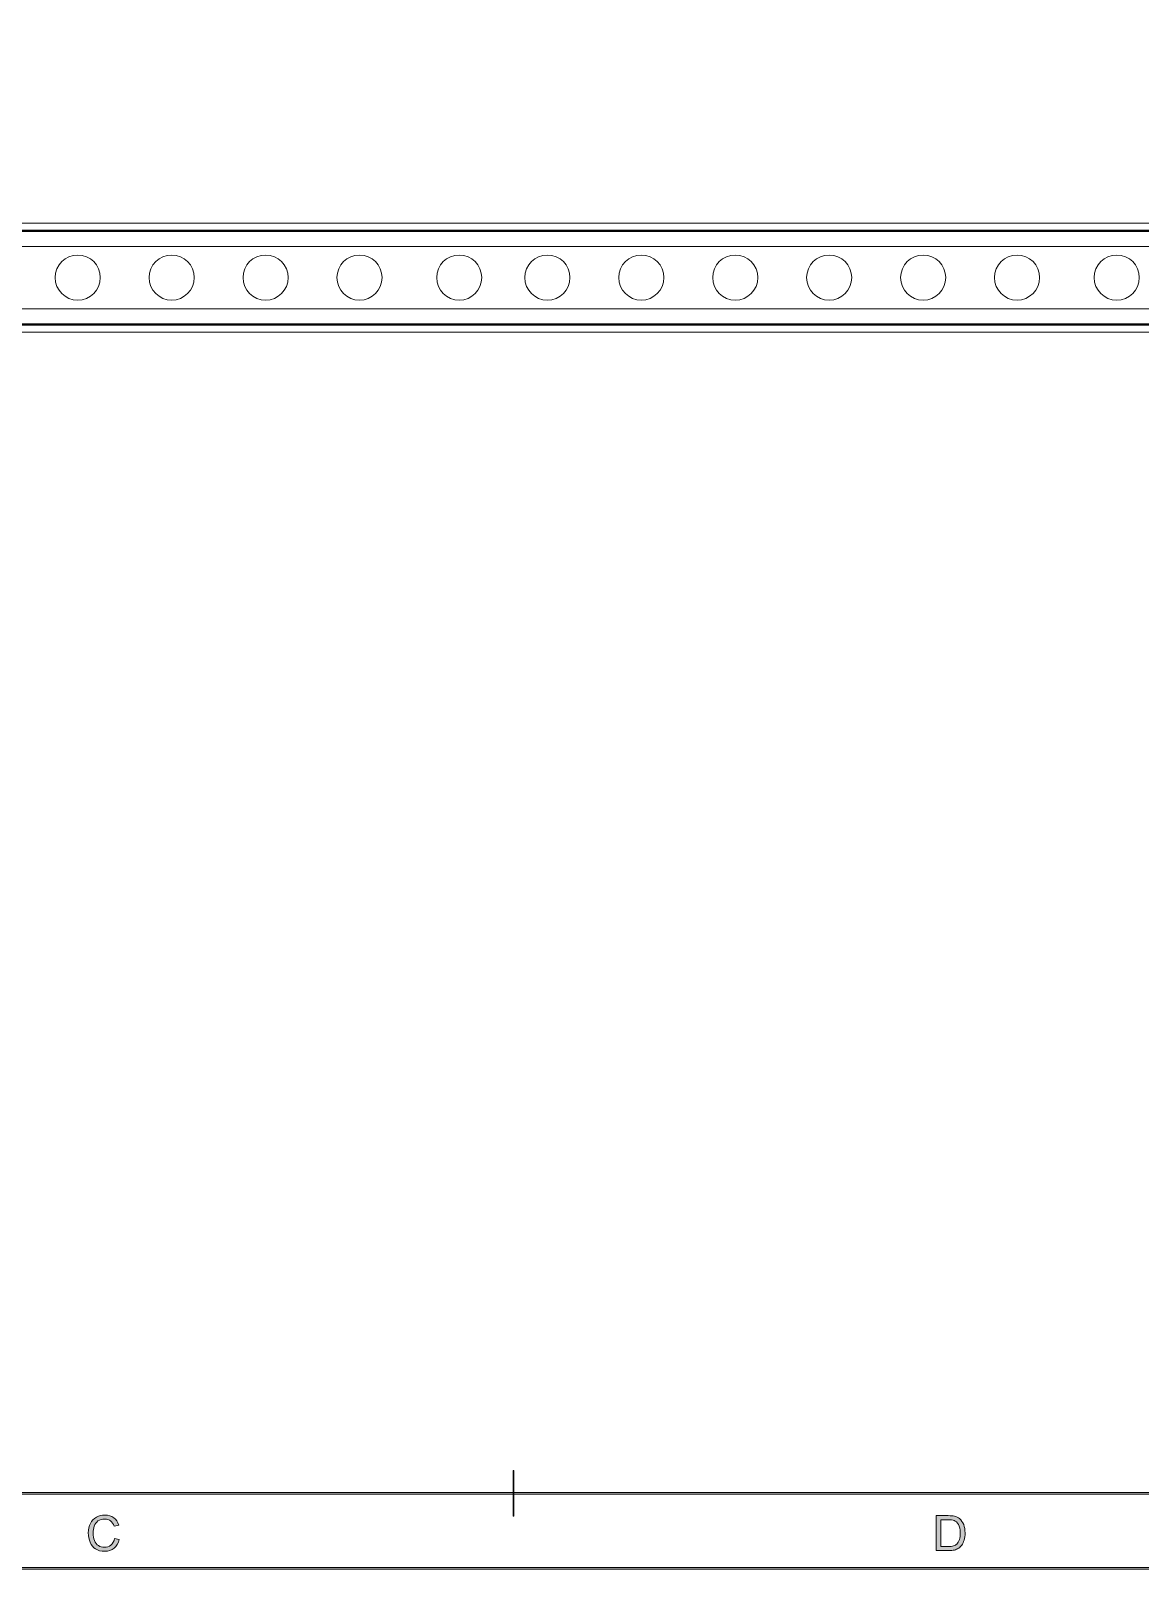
# Model space of a CAD drawing. Header units: inches. Extents: x 0.54 to 10.46, y 0.74 to 7.76.
# Drawn here: x 5.453 to 7.919, y 0.739 to 4.159 of the extents above; entities that cross this region are included whole.
import ezdxf

# ---------------------------------------------------------------- set-up
doc = ezdxf.new("R2010")
doc.units = ezdxf.units.IN
doc.header["$MEASUREMENT"] = 0
doc.layers.add('BG', color=7, linetype='Continuous')
doc.layers.add('MCG-INT-4FT', color=7, linetype='Continuous')

# ---------------------------------------------------------------- blocks, each defined once
blk = doc.blocks.new('block 3')
at = {"layer": 'BG', "true_color": 0xffffff}
h = blk.add_hatch(color=7, dxfattribs=at)
h.dxf.hatch_style = 2
edge = h.paths.add_edge_path()
edge.add_spline(control_points=[(10.296, 0.9061), (10.296, 0.9061), (0.8711, 0.9061), (0.8711, 0.9061), (0.8702, 0.9061), (0.8694, 0.9069), (0.8694, 0.9079), (0.8694, 0.9079), (0.8694, 7.5922), (0.8694, 7.5922), (0.8694, 7.5931), (0.8702, 7.5939), (0.8711, 7.5939), (0.8711, 7.5939), (10.296, 7.5939), (10.296, 7.5939), (10.297, 7.5939), (10.2977, 7.5931), (10.2977, 7.5922), (10.2977, 7.5922), (10.2977, 0.9079), (10.2977, 0.9079), (10.2977, 0.9069), (10.297, 0.9061), (10.296, 0.9061)], knot_values=[0, 0, 0, 0, 1, 1, 1, 2, 2, 2, 3, 3, 3, 4, 4, 4, 5, 5, 5, 6, 6, 6, 7, 7, 7, 8, 8, 8, 8], degree=3, periodic=1)
h.paths.add_polyline_path([(0.8729, 0.9096), (10.2943, 0.9096), (10.2943, 7.5904), (0.8729, 7.5904)])
at = {"layer": 'BG', "lineweight": 0}
blk.add_lwpolyline([(0.8729, 0.9096), (10.2943, 0.9096), (10.2943, 7.5904), (0.8729, 7.5904), (0.8729, 0.9096)], dxfattribs=at)
blk.add_open_spline([(10.296, 0.9061), (10.296, 0.9061), (0.8711, 0.9061), (0.8711, 0.9061), (0.8702, 0.9061), (0.8694, 0.9069), (0.8694, 0.9079), (0.8694, 0.9079), (0.8694, 7.5922), (0.8694, 7.5922), (0.8694, 7.5931), (0.8702, 7.5939), (0.8711, 7.5939), (0.8711, 7.5939), (10.296, 7.5939), (10.296, 7.5939), (10.297, 7.5939), (10.2977, 7.5931), (10.2977, 7.5922), (10.2977, 7.5922), (10.2977, 0.9079), (10.2977, 0.9079), (10.2977, 0.9069), (10.297, 0.9061), (10.296, 0.9061)], degree=3, knots=[0, 0, 0, 0, 1, 1, 1, 2, 2, 2, 3, 3, 3, 4, 4, 4, 5, 5, 5, 6, 6, 6, 7, 7, 7, 8, 8, 8, 8], dxfattribs=at)
blk = doc.blocks.new('block 2')
at = {"layer": 'BG'}
blk.add_blockref('block 3', (0, 0), dxfattribs=at)
blk = doc.blocks.new('block 47')
at = {"layer": 'BG', "true_color": 0xffffff}
h = blk.add_hatch(color=7, dxfattribs=at)
h.dxf.hatch_style = 2
edge = h.paths.add_edge_path()
edge.add_spline(control_points=[(6.526, 0.857), (6.5257, 0.857), (6.5253, 0.8573), (6.5253, 0.8577), (6.5253, 0.8577), (6.5253, 0.958), (6.5253, 0.958), (6.5253, 0.9584), (6.5257, 0.9587), (6.526, 0.9587), (6.5264, 0.9587), (6.5267, 0.9584), (6.5267, 0.958), (6.5267, 0.958), (6.5267, 0.8577), (6.5267, 0.8577), (6.5267, 0.8573), (6.5264, 0.857), (6.526, 0.857)], knot_values=[0, 0, 0, 0, 1, 1, 1, 2, 2, 2, 3, 3, 3, 4, 4, 4, 5, 5, 5, 6, 6, 6, 6], degree=3, periodic=1)
at = {"layer": 'BG', "lineweight": 0}
blk.add_open_spline([(6.526, 0.857), (6.5257, 0.857), (6.5253, 0.8573), (6.5253, 0.8577), (6.5253, 0.8577), (6.5253, 0.958), (6.5253, 0.958), (6.5253, 0.9584), (6.5257, 0.9587), (6.526, 0.9587), (6.5264, 0.9587), (6.5267, 0.9584), (6.5267, 0.958), (6.5267, 0.958), (6.5267, 0.8577), (6.5267, 0.8577), (6.5267, 0.8573), (6.5264, 0.857), (6.526, 0.857)], degree=3, knots=[0, 0, 0, 0, 1, 1, 1, 2, 2, 2, 3, 3, 3, 4, 4, 4, 5, 5, 5, 6, 6, 6, 6], dxfattribs=at)
blk = doc.blocks.new('block 46')
at = {"layer": 'BG'}
blk.add_blockref('block 47', (0, 0), dxfattribs=at)
blk = doc.blocks.new('block 55')
at = {"layer": 'BG', "true_color": 0xffffff}
h = blk.add_hatch(color=7, dxfattribs=at)
h.dxf.hatch_style = 2
edge = h.paths.add_edge_path()
edge.add_spline(control_points=[(5.6392, 0.8076), (5.6392, 0.8076), (5.6495, 0.8049), (5.6495, 0.8049), (5.6474, 0.7965), (5.6435, 0.79), (5.6379, 0.7856), (5.6323, 0.7812), (5.6254, 0.7789), (5.6173, 0.7789), (5.6089, 0.7789), (5.6021, 0.7806), (5.5968, 0.7841), (5.5916, 0.7875), (5.5876, 0.7924), (5.5848, 0.7989), (5.5821, 0.8054), (5.5807, 0.8123), (5.5807, 0.8198), (5.5807, 0.8279), (5.5823, 0.8349), (5.5854, 0.841), (5.5885, 0.847), (5.5929, 0.8516), (5.5986, 0.8547), (5.6043, 0.8579), (5.6106, 0.8594), (5.6175, 0.8594), (5.6252, 0.8594), (5.6318, 0.8574), (5.6371, 0.8535), (5.6424, 0.8495), (5.6461, 0.8439), (5.6482, 0.8368), (5.6482, 0.8368), (5.6381, 0.8344), (5.6381, 0.8344), (5.6363, 0.84), (5.6336, 0.8441), (5.6302, 0.8467), (5.6268, 0.8493), (5.6225, 0.8506), (5.6172, 0.8506), (5.6113, 0.8506), (5.6063, 0.8492), (5.6022, 0.8463), (5.5982, 0.8434), (5.5954, 0.8396), (5.5938, 0.8348), (5.5921, 0.8299), (5.5913, 0.8249), (5.5913, 0.8198), (5.5913, 0.8132), (5.5923, 0.8074), (5.5942, 0.8025), (5.5962, 0.7975), (5.5992, 0.7939), (5.6032, 0.7914), (5.6073, 0.789), (5.6117, 0.7878), (5.6165, 0.7878), (5.6222, 0.7878), (5.6271, 0.7894), (5.6311, 0.7927), (5.6351, 0.7961), (5.6378, 0.801), (5.6392, 0.8076)], knot_values=[0, 0, 0, 0, 1, 1, 1, 2, 2, 2, 3, 3, 3, 4, 4, 4, 5, 5, 5, 6, 6, 6, 7, 7, 7, 8, 8, 8, 9, 9, 9, 10, 10, 10, 11, 11, 11, 12, 12, 12, 13, 13, 13, 14, 14, 14, 15, 15, 15, 16, 16, 16, 17, 17, 17, 18, 18, 18, 19, 19, 19, 20, 20, 20, 21, 21, 21, 22, 22, 22, 22], degree=3, periodic=1)
at = {"layer": 'BG', "lineweight": 0}
blk.add_open_spline([(5.6392, 0.8076), (5.6392, 0.8076), (5.6495, 0.8049), (5.6495, 0.8049), (5.6474, 0.7965), (5.6435, 0.79), (5.6379, 0.7856), (5.6323, 0.7812), (5.6254, 0.7789), (5.6173, 0.7789), (5.6089, 0.7789), (5.6021, 0.7806), (5.5968, 0.7841), (5.5916, 0.7875), (5.5876, 0.7924), (5.5848, 0.7989), (5.5821, 0.8054), (5.5807, 0.8123), (5.5807, 0.8198), (5.5807, 0.8279), (5.5823, 0.8349), (5.5854, 0.841), (5.5885, 0.847), (5.5929, 0.8516), (5.5986, 0.8547), (5.6043, 0.8579), (5.6106, 0.8594), (5.6175, 0.8594), (5.6252, 0.8594), (5.6318, 0.8574), (5.6371, 0.8535), (5.6424, 0.8495), (5.6461, 0.8439), (5.6482, 0.8368), (5.6482, 0.8368), (5.6381, 0.8344), (5.6381, 0.8344), (5.6363, 0.84), (5.6336, 0.8441), (5.6302, 0.8467), (5.6268, 0.8493), (5.6225, 0.8506), (5.6172, 0.8506), (5.6113, 0.8506), (5.6063, 0.8492), (5.6022, 0.8463), (5.5982, 0.8434), (5.5954, 0.8396), (5.5938, 0.8348), (5.5921, 0.8299), (5.5913, 0.8249), (5.5913, 0.8198), (5.5913, 0.8132), (5.5923, 0.8074), (5.5942, 0.8025), (5.5962, 0.7975), (5.5992, 0.7939), (5.6032, 0.7914), (5.6073, 0.789), (5.6117, 0.7878), (5.6165, 0.7878), (5.6222, 0.7878), (5.6271, 0.7894), (5.6311, 0.7927), (5.6351, 0.7961), (5.6378, 0.801), (5.6392, 0.8076)], degree=3, knots=[0, 0, 0, 0, 1, 1, 1, 2, 2, 2, 3, 3, 3, 4, 4, 4, 5, 5, 5, 6, 6, 6, 7, 7, 7, 8, 8, 8, 9, 9, 9, 10, 10, 10, 11, 11, 11, 12, 12, 12, 13, 13, 13, 14, 14, 14, 15, 15, 15, 16, 16, 16, 17, 17, 17, 18, 18, 18, 19, 19, 19, 20, 20, 20, 21, 21, 21, 22, 22, 22, 22], dxfattribs=at)
blk = doc.blocks.new('block 54')
at = {"layer": 'BG'}
blk.add_blockref('block 55', (0, 0), dxfattribs=at)
blk = doc.blocks.new('block 57')
at = {"layer": 'BG', "true_color": 0xffffff}
h = blk.add_hatch(color=7, dxfattribs=at)
h.dxf.hatch_style = 2
edge = h.paths.add_edge_path()
edge.add_spline(control_points=[(7.465, 0.7803), (7.465, 0.7803), (7.465, 0.8581), (7.465, 0.8581), (7.465, 0.8581), (7.4918, 0.8581), (7.4918, 0.8581), (7.4979, 0.8581), (7.5025, 0.8577), (7.5057, 0.857), (7.5101, 0.8559), (7.5139, 0.8541), (7.5171, 0.8514), (7.5212, 0.8479), (7.5243, 0.8435), (7.5263, 0.8381), (7.5283, 0.8327), (7.5294, 0.8265), (7.5294, 0.8196), (7.5294, 0.8137), (7.5287, 0.8084), (7.5273, 0.8039), (7.5259, 0.7993), (7.5241, 0.7955), (7.522, 0.7926), (7.5198, 0.7896), (7.5175, 0.7872), (7.5149, 0.7855), (7.5123, 0.7838), (7.5092, 0.7825), (7.5056, 0.7816), (7.502, 0.7807), (7.4978, 0.7803), (7.4931, 0.7803), (7.4931, 0.7803), (7.465, 0.7803), (7.465, 0.7803)], knot_values=[0, 0, 0, 0, 1, 1, 1, 2, 2, 2, 3, 3, 3, 4, 4, 4, 5, 5, 5, 6, 6, 6, 7, 7, 7, 8, 8, 8, 9, 9, 9, 10, 10, 10, 11, 11, 11, 12, 12, 12, 12], degree=3, periodic=1)
edge = h.paths.add_edge_path()
edge.add_spline(control_points=[(7.4753, 0.7894), (7.4753, 0.7894), (7.4919, 0.7894), (7.4919, 0.7894), (7.4971, 0.7894), (7.5011, 0.7899), (7.504, 0.7909), (7.5069, 0.7918), (7.5093, 0.7932), (7.511, 0.7949), (7.5134, 0.7974), (7.5153, 0.8006), (7.5167, 0.8048), (7.5181, 0.8089), (7.5187, 0.8139), (7.5187, 0.8198), (7.5187, 0.8279), (7.5174, 0.8342), (7.5147, 0.8385), (7.5121, 0.8429), (7.5088, 0.8458), (7.505, 0.8473), (7.5022, 0.8484), (7.4978, 0.8489), (7.4917, 0.8489), (7.4917, 0.8489), (7.4753, 0.8489), (7.4753, 0.8489), (7.4753, 0.8489), (7.4753, 0.7894), (7.4753, 0.7894)], knot_values=[0, 0, 0, 0, 1, 1, 1, 2, 2, 2, 3, 3, 3, 4, 4, 4, 5, 5, 5, 6, 6, 6, 7, 7, 7, 8, 8, 8, 9, 9, 9, 10, 10, 10, 10], degree=3, periodic=1)
at = {"layer": 'BG', "lineweight": 0}
for points, knots in [([(7.465, 0.7803), (7.465, 0.7803), (7.465, 0.8581), (7.465, 0.8581), (7.465, 0.8581), (7.4918, 0.8581), (7.4918, 0.8581), (7.4979, 0.8581), (7.5025, 0.8577), (7.5057, 0.857), (7.5101, 0.8559), (7.5139, 0.8541), (7.5171, 0.8514), (7.5212, 0.8479), (7.5243, 0.8435), (7.5263, 0.8381), (7.5283, 0.8327), (7.5294, 0.8265), (7.5294, 0.8196), (7.5294, 0.8137), (7.5287, 0.8084), (7.5273, 0.8039), (7.5259, 0.7993), (7.5241, 0.7955), (7.522, 0.7926), (7.5198, 0.7896), (7.5175, 0.7872), (7.5149, 0.7855), (7.5123, 0.7838), (7.5092, 0.7825), (7.5056, 0.7816), (7.502, 0.7807), (7.4978, 0.7803), (7.4931, 0.7803), (7.4931, 0.7803), (7.465, 0.7803), (7.465, 0.7803)], [0, 0, 0, 0, 1, 1, 1, 2, 2, 2, 3, 3, 3, 4, 4, 4, 5, 5, 5, 6, 6, 6, 7, 7, 7, 8, 8, 8, 9, 9, 9, 10, 10, 10, 11, 11, 11, 12, 12, 12, 12]), ([(7.4753, 0.7894), (7.4753, 0.7894), (7.4919, 0.7894), (7.4919, 0.7894), (7.4971, 0.7894), (7.5011, 0.7899), (7.504, 0.7909), (7.5069, 0.7918), (7.5093, 0.7932), (7.511, 0.7949), (7.5134, 0.7974), (7.5153, 0.8006), (7.5167, 0.8048), (7.5181, 0.8089), (7.5187, 0.8139), (7.5187, 0.8198), (7.5187, 0.8279), (7.5174, 0.8342), (7.5147, 0.8385), (7.5121, 0.8429), (7.5088, 0.8458), (7.505, 0.8473), (7.5022, 0.8484), (7.4978, 0.8489), (7.4917, 0.8489), (7.4917, 0.8489), (7.4753, 0.8489), (7.4753, 0.8489), (7.4753, 0.8489), (7.4753, 0.7894), (7.4753, 0.7894)], [0, 0, 0, 0, 1, 1, 1, 2, 2, 2, 3, 3, 3, 4, 4, 4, 5, 5, 5, 6, 6, 6, 7, 7, 7, 8, 8, 8, 9, 9, 9, 10, 10, 10, 10])]:
    blk.add_open_spline(points, degree=3, knots=knots, dxfattribs=at)
blk = doc.blocks.new('block 56')
at = {"layer": 'BG'}
blk.add_blockref('block 57', (0, 0), dxfattribs=at)
blk = doc.blocks.new('block 69')
at = {"layer": 'BG', "true_color": 0xffffff}
h = blk.add_hatch(color=7, dxfattribs=at)
h.dxf.hatch_style = 2
edge = h.paths.add_edge_path()
edge.add_spline(control_points=[(10.4631, 0.739), (10.4631, 0.739), (0.5369, 0.739), (0.5369, 0.739), (0.5359, 0.739), (0.5352, 0.7398), (0.5352, 0.7407), (0.5352, 0.7407), (0.5352, 7.7593), (0.5352, 7.7593), (0.5352, 7.7602), (0.5359, 7.761), (0.5369, 7.761), (0.5369, 7.761), (10.4631, 7.761), (10.4631, 7.761), (10.4641, 7.761), (10.4648, 7.7602), (10.4648, 7.7593), (10.4648, 7.7593), (10.4648, 0.7407), (10.4648, 0.7407), (10.4648, 0.7398), (10.4641, 0.739), (10.4631, 0.739)], knot_values=[0, 0, 0, 0, 1, 1, 1, 2, 2, 2, 3, 3, 3, 4, 4, 4, 5, 5, 5, 6, 6, 6, 7, 7, 7, 8, 8, 8, 8], degree=3, periodic=1)
h.paths.add_polyline_path([(0.5386, 0.7425), (10.4614, 0.7425), (10.4614, 7.7575), (0.5386, 7.7575)])
at = {"layer": 'BG', "lineweight": 0}
blk.add_lwpolyline([(0.5386, 0.7425), (10.4614, 0.7425), (10.4614, 7.7575), (0.5386, 7.7575), (0.5386, 0.7425)], dxfattribs=at)
blk.add_open_spline([(10.4631, 0.739), (10.4631, 0.739), (0.5369, 0.739), (0.5369, 0.739), (0.5359, 0.739), (0.5352, 0.7398), (0.5352, 0.7407), (0.5352, 0.7407), (0.5352, 7.7593), (0.5352, 7.7593), (0.5352, 7.7602), (0.5359, 7.761), (0.5369, 7.761), (0.5369, 7.761), (10.4631, 7.761), (10.4631, 7.761), (10.4641, 7.761), (10.4648, 7.7602), (10.4648, 7.7593), (10.4648, 7.7593), (10.4648, 0.7407), (10.4648, 0.7407), (10.4648, 0.7398), (10.4641, 0.739), (10.4631, 0.739)], degree=3, knots=[0, 0, 0, 0, 1, 1, 1, 2, 2, 2, 3, 3, 3, 4, 4, 4, 5, 5, 5, 6, 6, 6, 7, 7, 7, 8, 8, 8, 8], dxfattribs=at)
blk = doc.blocks.new('block 68')
at = {"layer": 'BG'}
blk.add_blockref('block 69', (0, 0), dxfattribs=at)
blk = doc.blocks.new('block 1390')
at = {"layer": 'MCG-INT-4FT', "color": 7, "lineweight": 5, "true_color": 0xffffff}
blk.add_lwpolyline([(1.0298, 3.7137), (8.8761, 3.7137)], dxfattribs=at)
blk = doc.blocks.new('block 1392')
at = {"layer": 'MCG-INT-4FT', "color": 7, "lineweight": 5, "true_color": 0xffffff}
blk.add_lwpolyline([(1.0298, 3.5063), (8.8761, 3.5063)], dxfattribs=at)
blk = doc.blocks.new('block 1601')
at = {"layer": 'MCG-INT-4FT', "color": 7, "lineweight": 5, "true_color": 0xffffff}
blk.add_lwpolyline([(8.8761, 3.7137), (1.0298, 3.7137)], dxfattribs=at)
blk = doc.blocks.new('block 1602')
at = {"layer": 'MCG-INT-4FT', "color": 7, "lineweight": 5, "true_color": 0xffffff}
blk.add_lwpolyline([(1.0298, 3.5063), (8.8761, 3.5063)], dxfattribs=at)
blk = doc.blocks.new('block 1604')
at = {"layer": 'MCG-INT-4FT', "color": 7, "lineweight": 5, "true_color": 0xffffff}
blk.add_lwpolyline([(1.0298, 3.731), (8.8761, 3.731)], dxfattribs=at)
blk = doc.blocks.new('block 1607')
at = {"layer": 'MCG-INT-4FT', "color": 7, "lineweight": 5, "true_color": 0xffffff}
blk.add_lwpolyline([(8.8761, 3.489), (1.0298, 3.489)], dxfattribs=at)
blk = doc.blocks.new('block 1608')
at = {"layer": 'MCG-INT-4FT', "color": 8, "lineweight": 5, "true_color": 0x808080}
blk.add_lwpolyline([(1.0298, 3.5074), (8.8761, 3.5074)], dxfattribs=at)
blk = doc.blocks.new('block 1610')
at = {"layer": 'MCG-INT-4FT', "color": 8, "lineweight": 5, "true_color": 0x808080}
blk.add_lwpolyline([(1.0298, 3.7126), (8.8761, 3.7126)], dxfattribs=at)
blk = doc.blocks.new('block 1612')
at = {"layer": 'MCG-INT-4FT', "color": 8, "lineweight": 5, "true_color": 0x808080}
blk.add_lwpolyline([(1.0298, 3.7155), (8.8761, 3.7155)], dxfattribs=at)
blk = doc.blocks.new('block 1615')
at = {"layer": 'MCG-INT-4FT', "color": 8, "lineweight": 5, "true_color": 0x808080}
blk.add_lwpolyline([(8.8761, 3.5044), (1.0298, 3.5044)], dxfattribs=at)
blk = doc.blocks.new('block 2538')
at = {"layer": 'MCG-INT-4FT', "color": 7, "lineweight": 5, "true_color": 0xffffff}
blk.add_lwpolyline([(1.0298, 3.6791), (8.8761, 3.6791)], dxfattribs=at)
blk = doc.blocks.new('block 2541')
at = {"layer": 'MCG-INT-4FT', "color": 7, "lineweight": 5, "true_color": 0xffffff}
blk.add_lwpolyline([(8.8761, 3.5409), (1.0298, 3.5409)], dxfattribs=at)
blk = doc.blocks.new('block 2561')
at = {"layer": 'MCG-INT-4FT', "color": 7, "lineweight": 5, "true_color": 0xffffff}
blk.add_open_spline([(5.5071, 3.61), (5.5071, 3.6377), (5.5295, 3.6601), (5.5572, 3.6601), (5.5849, 3.6601), (5.6073, 3.6377), (5.6073, 3.61), (5.6073, 3.5823), (5.5849, 3.5599), (5.5572, 3.5599), (5.5295, 3.5599), (5.5071, 3.5823), (5.5071, 3.61), (5.5071, 3.61), (5.5071, 3.61), (5.5071, 3.61)], degree=3, knots=[0, 0, 0, 0, 1, 1, 1, 2, 2, 2, 3, 3, 3, 4, 4, 4, 5, 5, 5, 5], dxfattribs=at)
blk = doc.blocks.new('block 2566')
at = {"layer": 'MCG-INT-4FT', "color": 7, "lineweight": 5, "true_color": 0xffffff}
blk.add_open_spline([(6.355, 3.61), (6.355, 3.6377), (6.3774, 3.6601), (6.4051, 3.6601), (6.4328, 3.6601), (6.4552, 3.6377), (6.4552, 3.61), (6.4552, 3.5823), (6.4328, 3.5599), (6.4051, 3.5599), (6.3774, 3.5599), (6.355, 3.5823), (6.355, 3.61), (6.355, 3.61), (6.355, 3.61), (6.355, 3.61)], degree=3, knots=[0, 0, 0, 0, 1, 1, 1, 2, 2, 2, 3, 3, 3, 4, 4, 4, 5, 5, 5, 5], dxfattribs=at)
blk = doc.blocks.new('block 2567')
at = {"layer": 'MCG-INT-4FT', "color": 7, "lineweight": 5, "true_color": 0xffffff}
blk.add_open_spline([(6.551, 3.61), (6.551, 3.6377), (6.5734, 3.6601), (6.6011, 3.6601), (6.6288, 3.6601), (6.6512, 3.6377), (6.6512, 3.61), (6.6512, 3.5823), (6.6288, 3.5599), (6.6011, 3.5599), (6.5734, 3.5599), (6.551, 3.5823), (6.551, 3.61), (6.551, 3.61), (6.551, 3.61), (6.551, 3.61)], degree=3, knots=[0, 0, 0, 0, 1, 1, 1, 2, 2, 2, 3, 3, 3, 4, 4, 4, 5, 5, 5, 5], dxfattribs=at)
blk = doc.blocks.new('block 2568')
at = {"layer": 'MCG-INT-4FT', "color": 7, "lineweight": 5, "true_color": 0xffffff}
blk.add_open_spline([(6.7597, 3.61), (6.7597, 3.6377), (6.7822, 3.6601), (6.8099, 3.6601), (6.8375, 3.6601), (6.86, 3.6377), (6.86, 3.61), (6.86, 3.5823), (6.8375, 3.5599), (6.8099, 3.5599), (6.7822, 3.5599), (6.7597, 3.5823), (6.7597, 3.61), (6.7597, 3.61), (6.7597, 3.61), (6.7597, 3.61)], degree=3, knots=[0, 0, 0, 0, 1, 1, 1, 2, 2, 2, 3, 3, 3, 4, 4, 4, 5, 5, 5, 5], dxfattribs=at)
blk = doc.blocks.new('block 2569')
at = {"layer": 'MCG-INT-4FT', "color": 7, "lineweight": 5, "true_color": 0xffffff}
blk.add_open_spline([(6.9685, 3.61), (6.9685, 3.6377), (6.991, 3.6601), (7.0186, 3.6601), (7.0463, 3.6601), (7.0688, 3.6377), (7.0688, 3.61), (7.0688, 3.5823), (7.0463, 3.5599), (7.0186, 3.5599), (6.991, 3.5599), (6.9685, 3.5823), (6.9685, 3.61), (6.9685, 3.61), (6.9685, 3.61), (6.9685, 3.61)], degree=3, knots=[0, 0, 0, 0, 1, 1, 1, 2, 2, 2, 3, 3, 3, 4, 4, 4, 5, 5, 5, 5], dxfattribs=at)
blk = doc.blocks.new('block 2570')
at = {"layer": 'MCG-INT-4FT', "color": 7, "lineweight": 5, "true_color": 0xffffff}
blk.add_open_spline([(6.1334, 3.61), (6.1334, 3.6377), (6.1559, 3.6601), (6.1835, 3.6601), (6.2112, 3.6601), (6.2337, 3.6377), (6.2337, 3.61), (6.2337, 3.5823), (6.2112, 3.5599), (6.1835, 3.5599), (6.1559, 3.5599), (6.1334, 3.5823), (6.1334, 3.61), (6.1334, 3.61), (6.1334, 3.61), (6.1334, 3.61)], degree=3, knots=[0, 0, 0, 0, 1, 1, 1, 2, 2, 2, 3, 3, 3, 4, 4, 4, 5, 5, 5, 5], dxfattribs=at)
blk = doc.blocks.new('block 2571')
at = {"layer": 'MCG-INT-4FT', "color": 7, "lineweight": 5, "true_color": 0xffffff}
blk.add_open_spline([(5.9246, 3.61), (5.9246, 3.6377), (5.9471, 3.6601), (5.9748, 3.6601), (6.0024, 3.6601), (6.0249, 3.6377), (6.0249, 3.61), (6.0249, 3.5823), (6.0024, 3.5599), (5.9748, 3.5599), (5.9471, 3.5599), (5.9246, 3.5823), (5.9246, 3.61), (5.9246, 3.61), (5.9246, 3.61), (5.9246, 3.61)], degree=3, knots=[0, 0, 0, 0, 1, 1, 1, 2, 2, 2, 3, 3, 3, 4, 4, 4, 5, 5, 5, 5], dxfattribs=at)
blk = doc.blocks.new('block 2572')
at = {"layer": 'MCG-INT-4FT', "color": 7, "lineweight": 5, "true_color": 0xffffff}
blk.add_open_spline([(5.7159, 3.61), (5.7159, 3.6377), (5.7383, 3.6601), (5.766, 3.6601), (5.7937, 3.6601), (5.8161, 3.6377), (5.8161, 3.61), (5.8161, 3.5823), (5.7937, 3.5599), (5.766, 3.5599), (5.7383, 3.5599), (5.7159, 3.5823), (5.7159, 3.61), (5.7159, 3.61), (5.7159, 3.61), (5.7159, 3.61)], degree=3, knots=[0, 0, 0, 0, 1, 1, 1, 2, 2, 2, 3, 3, 3, 4, 4, 4, 5, 5, 5, 5], dxfattribs=at)
blk = doc.blocks.new('block 2573')
at = {"layer": 'MCG-INT-4FT', "color": 7, "lineweight": 5, "true_color": 0xffffff}
blk.add_open_spline([(5.5071, 3.61), (5.5071, 3.6377), (5.5295, 3.6601), (5.5572, 3.6601), (5.5849, 3.6601), (5.6073, 3.6377), (5.6073, 3.61), (5.6073, 3.5823), (5.5849, 3.5599), (5.5572, 3.5599), (5.5295, 3.5599), (5.5071, 3.5823), (5.5071, 3.61), (5.5071, 3.61), (5.5071, 3.61), (5.5071, 3.61)], degree=3, knots=[0, 0, 0, 0, 1, 1, 1, 2, 2, 2, 3, 3, 3, 4, 4, 4, 5, 5, 5, 5], dxfattribs=at)
blk = doc.blocks.new('block 2574')
at = {"layer": 'MCG-INT-4FT', "color": 7, "lineweight": 5, "true_color": 0xffffff}
blk.add_open_spline([(7.8164, 3.61), (7.8164, 3.6377), (7.8388, 3.6601), (7.8665, 3.6601), (7.8942, 3.6601), (7.9166, 3.6377), (7.9166, 3.61), (7.9166, 3.5823), (7.8942, 3.5599), (7.8665, 3.5599), (7.8388, 3.5599), (7.8164, 3.5823), (7.8164, 3.61), (7.8164, 3.61), (7.8164, 3.61), (7.8164, 3.61)], degree=3, knots=[0, 0, 0, 0, 1, 1, 1, 2, 2, 2, 3, 3, 3, 4, 4, 4, 5, 5, 5, 5], dxfattribs=at)
blk = doc.blocks.new('block 2578')
at = {"layer": 'MCG-INT-4FT', "color": 7, "lineweight": 5, "true_color": 0xffffff}
blk.add_open_spline([(7.5948, 3.61), (7.5948, 3.6377), (7.6173, 3.6601), (7.645, 3.6601), (7.6726, 3.6601), (7.6951, 3.6377), (7.6951, 3.61), (7.6951, 3.5823), (7.6726, 3.5599), (7.645, 3.5599), (7.6173, 3.5599), (7.5948, 3.5823), (7.5948, 3.61), (7.5948, 3.61), (7.5948, 3.61), (7.5948, 3.61)], degree=3, knots=[0, 0, 0, 0, 1, 1, 1, 2, 2, 2, 3, 3, 3, 4, 4, 4, 5, 5, 5, 5], dxfattribs=at)
blk = doc.blocks.new('block 2579')
at = {"layer": 'MCG-INT-4FT', "color": 7, "lineweight": 5, "true_color": 0xffffff}
blk.add_open_spline([(7.3861, 3.61), (7.3861, 3.6377), (7.4085, 3.6601), (7.4362, 3.6601), (7.4639, 3.6601), (7.4863, 3.6377), (7.4863, 3.61), (7.4863, 3.5823), (7.4639, 3.5599), (7.4362, 3.5599), (7.4085, 3.5599), (7.3861, 3.5823), (7.3861, 3.61), (7.3861, 3.61), (7.3861, 3.61), (7.3861, 3.61)], degree=3, knots=[0, 0, 0, 0, 1, 1, 1, 2, 2, 2, 3, 3, 3, 4, 4, 4, 5, 5, 5, 5], dxfattribs=at)
blk = doc.blocks.new('block 2580')
at = {"layer": 'MCG-INT-4FT', "color": 7, "lineweight": 5, "true_color": 0xffffff}
blk.add_open_spline([(7.1773, 3.61), (7.1773, 3.6377), (7.1997, 3.6601), (7.2274, 3.6601), (7.2551, 3.6601), (7.2775, 3.6377), (7.2775, 3.61), (7.2775, 3.5823), (7.2551, 3.5599), (7.2274, 3.5599), (7.1997, 3.5599), (7.1773, 3.5823), (7.1773, 3.61), (7.1773, 3.61), (7.1773, 3.61), (7.1773, 3.61)], degree=3, knots=[0, 0, 0, 0, 1, 1, 1, 2, 2, 2, 3, 3, 3, 4, 4, 4, 5, 5, 5, 5], dxfattribs=at)
blk = doc.blocks.new('block 2581')
at = {"layer": 'MCG-INT-4FT', "color": 7, "lineweight": 5, "true_color": 0xffffff}
blk.add_open_spline([(6.9685, 3.61), (6.9685, 3.6377), (6.991, 3.6601), (7.0186, 3.6601), (7.0463, 3.6601), (7.0688, 3.6377), (7.0688, 3.61), (7.0688, 3.5823), (7.0463, 3.5599), (7.0186, 3.5599), (6.991, 3.5599), (6.9685, 3.5823), (6.9685, 3.61), (6.9685, 3.61), (6.9685, 3.61), (6.9685, 3.61)], degree=3, knots=[0, 0, 0, 0, 1, 1, 1, 2, 2, 2, 3, 3, 3, 4, 4, 4, 5, 5, 5, 5], dxfattribs=at)

msp = doc.modelspace()

# ---------------------------------------------------------------- block references
at = {"layer": 'BG'}
for name in ['block 68', 'block 2', 'block 46', 'block 54', 'block 56']:
    msp.add_blockref(name, (0, 0), dxfattribs=at)
at = {"layer": 'MCG-INT-4FT'}
for name in ['block 1604', 'block 1612', 'block 1390', 'block 1601', 'block 1610', 'block 2538', 'block 2561', 'block 2573', 'block 2572', 'block 2571', 'block 2570', 'block 2566', 'block 2567', 'block 2568', 'block 2569', 'block 2581', 'block 2580', 'block 2579', 'block 2578', 'block 2574', 'block 2541', 'block 1608', 'block 1392', 'block 1602', 'block 1615', 'block 1607']:
    msp.add_blockref(name, (0, 0), dxfattribs=at)

doc.saveas('drawing.dxf')
